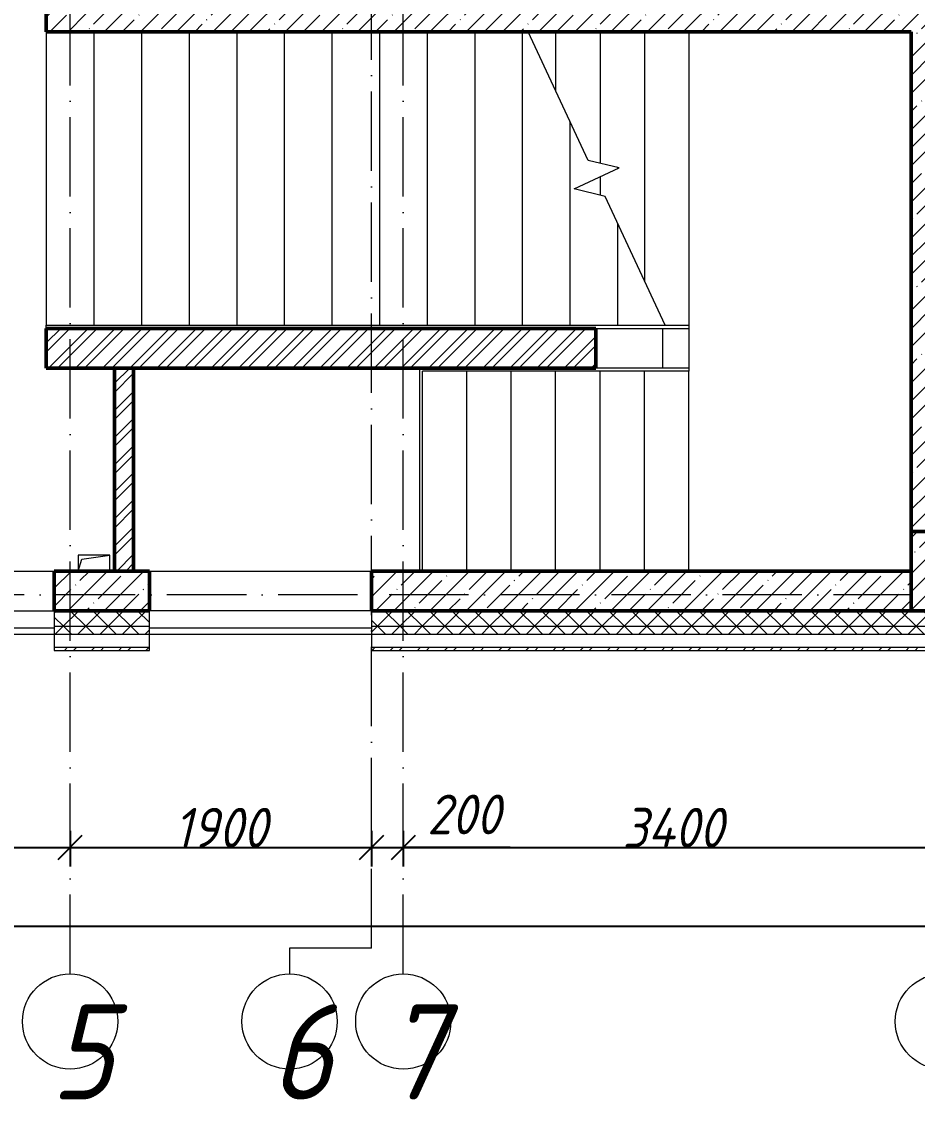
# Model space of a CAD drawing. Header units: millimetres. Extents: x -606178 to 312196, y -19338 to 632709.
# Drawn here: x -418386 to -412741, y 503895 to 510689 of the extents above; entities that cross this region are included whole.
import ezdxf

# ---------------------------------------------------------------- set-up
doc = ezdxf.new("R2010")
doc.units = ezdxf.units.MM
doc.linetypes.add('50_200_ШТРИХ_1Т_ш5_п1_п1_', pattern=[700, 500, -100, 0, -100])
for name, color, linetype, lineweight in [('A-____-____-DIMS', 7, 'Continuous', 9), ('A-FLOR-____-OTLN', 7, 'Continuous', 9), ('A-GENM-____-OTLN', 7, 'Continuous', 9), ('A-WALL-____-MCUT', 7, 'Continuous', 13), ('A-WALL-____-MCUT-1', 7, 'Continuous', 9), ('A-WALL-____-MCUT-2', 7, 'Continuous', 50), ('A-WALL-____-OTLN', 7, 'Continuous', 9), ('A-WALL-____-PATT-1', 7, 'Continuous', 9), ('A-WALL-FNSH-MCUT-1', 7, 'Continuous', 9), ('S-COLS-____-MCUT', 7, 'Continuous', 50), ('S-COLS-____-OTLN', 7, 'Continuous', 9), ('S-GRID-____-IDEN', 7, 'Continuous', 9), ('S-GRID-____-OTLN', 7, 'Continuous', 9), ('S-GRID-____-OTLN-1', 7, '50_200_ШТРИХ_1Т_ш5_п1_п1_', 9), ('S-STRS-____-MBND', 7, 'Continuous', 9), ('S-STRS-____-OTLN-1', 7, 'Continuous', 9)]:
    doc.layers.add(name, color=color, linetype=linetype, lineweight=lineweight)
doc.styles.add('ISOCPEUR_I_9', font='isocpeui.ttf', dxfattribs={"width": 0.9, "height": 250})
doc.dimstyles.new('ISO-2_5_0_9К_БОЛЬШОЙ_ОСИ', dxfattribs={"dimscale": 304.8, "dimtxt": 248.995294, "dimasz": 0.492126, "dimexe": 0.393701, "dimexo": 0, "dimgap": 0, "dimtad": 1, "dimdec": 0, "dimzin": 0, "dimdsep": 46, "dimtxsty": 'ISOCPEUR_I_9', "dimblk1": 'OBLIQUE', "dimblk2": 'OBLIQUE', "dimsah": 1, "dimcen": 0.09, "dimdle": 0.393701, "dimazin": 0, "dimtfac": 1, "dimtdec": 4, "dimtix": 1, "dimtmove": 0, "dimatfit": 3, "dimfxl": 1, "dimtvp": 1, "dimtolj": 1, "dimtzin": 0, "dimarcsym": 2})
doc.dimstyles.new('ISO-2_5_0_9К_БОЛЬШОЙ_ОСИ_1', dxfattribs={"dimscale": 304.8, "dimtxt": 248.995294, "dimasz": 0.492126, "dimexe": 0.393701, "dimexo": 0, "dimgap": 0, "dimtad": 1, "dimdec": 0, "dimzin": 0, "dimdsep": 46, "dimtxsty": 'ISOCPEUR_I_9', "dimblk1": 'OBLIQUE', "dimblk2": 'OBLIQUE', "dimsah": 1, "dimcen": 0.09, "dimdle": 0.393701, "dimazin": 0, "dimtfac": 1, "dimtdec": 4, "dimtix": 1, "dimtmove": 1, "dimatfit": 3, "dimfxl": 1, "dimtvp": 1, "dimtolj": 1, "dimtzin": 0, "dimarcsym": 2})
pattern_1 = [(45, (-425830.77, 451794.26), (-85.53659, 85.53659), []), (45, (-425773.75, 451794.26), (-85.53659, 85.53659), [])]
pattern_2 = [(45, (-425830.77, 451794.26), (-114.04925, 114.04925), []), (45, (-425716.72, 451794.26), (-114.04925, 114.04925), [201.612, -40.322, 3.353, -36.97])]
pattern_3 = [(45, (-425830.77, 451794.26), (-70.71068, 70.71068), []), (135, (-425830.77, 451794.26), (-70.71068, -70.71068), [])]

# ---------------------------------------------------------------- blocks, each defined once
blk = doc.blocks.new('BSC_Колонна _Прямоугольная - 500х500-V64-АР1_План отверстий 1 этажа в осях 1-64_Ю-ЯЯ')
at = {"layer": 'S-COLS-____-OTLN'}
h = blk.add_hatch(dxfattribs=at)
h.set_pattern_fill('FP_72', color=256, style=0, pattern_type=2)
h.set_pattern_definition([(45, (-13300, -55431.04), (-114.04925, 114.04925), []), (45, (-13185.95, -55431.04), (-114.04925, 114.04925), [201.613, -40.323, 3.353, -36.97])])
h.paths.add_polyline_path([(-250, -250), (250, -250), (250, 250), (-250, 250), (-250, 178.3)], flags=0)
at = {"layer": 'S-COLS-____-MCUT'}
for p, q in [((250, 250), (-250, 250)), ((-250, 250), (-250, -250)), ((250, -250), (250, 250)), ((-250, -250), (250, -250))]:
    blk.add_line(p, q, dxfattribs=at)
blk = doc.blocks.new('AR_Отверстие прямоугольное _в плите_ - AR_Отверстие прямоугольное _в плите_-V227-АР1_План отверстий 1 этажа в осях 1-64_Ю-ЯЯ')
at = {"layer": 'A-GENM-____-OTLN'}
for p, q in [((100, 50), (-100, 50)), ((-100, 50), (-100, -50)), ((-100, -50), (-75, 25)), ((-75, 25), (100, 50)), ((100, -50), (100, 50))]:
    blk.add_line(p, q, dxfattribs=at)
blk = doc.blocks.new('Ось сетки - Круг_Ø6_00__ISO-2_5_0_9K_-25732049-АР1_План отверстий 1 этажа в осях 1-64_Ю-ЯЯ')
at = {"layer": 'S-GRID-____-IDEN'}
blk.add_circle((0, 0), 3, dxfattribs=at)
blk = doc.blocks.new('_Oblique')
at = {"color": 0, "linetype": 'ByBlock', "lineweight": -2}
blk.add_line((-0.5, -0.5), (0.5, 0.5), dxfattribs=at)
blk = doc.blocks.new('*D4412')
at = {"layer": 'A-____-____-DIMS', "color": 0, "lineweight": -2, "transparency": 16777216}
for p, q in [((-420380.8, 505588.8), (-420380.8, 505362.7)), ((-418080.8, 505588.8), (-418080.8, 505362.7)), ((-420500.8, 505482.7), (-417960.8, 505482.7))]:
    blk.add_line(p, q, dxfattribs=at)
at = {"layer": 'Defpoints', "color": 0, "transparency": 16777216}
for p in [(-420380.8, 505588.8), (-418080.8, 505588.8), (-418080.8, 505482.7)]:
    blk.add_point(p, dxfattribs=at)
at = {"layer": 'A-____-____-DIMS', "color": 0, "lineweight": -2, "transparency": 16777216, "xscale": 150, "yscale": 150, "zscale": 150, "rotation": 180}
blk.add_blockref('_Oblique', (-420380.8, 505482.7), dxfattribs=at)
at = {"layer": 'A-____-____-DIMS', "color": 0, "lineweight": -2, "transparency": 16777216, "xscale": 150, "yscale": 150, "zscale": 150}
blk.add_blockref('_Oblique', (-418080.8, 505482.7), dxfattribs=at)
at = {"layer": 'A-____-____-DIMS', "color": 0, "transparency": 16777216, "insert": (-419230.8, 505607.7), "char_height": 250, "width": 758.478, "attachment_point": 5, "style": 'ISOCPEUR_I_9'}
blk.add_mtext('\\A1;2300', dxfattribs=at)
blk = doc.blocks.new('*D4325')
at = {"layer": 'A-____-____-DIMS', "color": 0, "lineweight": -2, "transparency": 16777216}
for p, q in [((-418080.8, 505588.8), (-418080.8, 505362.7)), ((-416180.8, 505588.8), (-416180.8, 505362.7)), ((-418200.8, 505482.7), (-416060.8, 505482.7))]:
    blk.add_line(p, q, dxfattribs=at)
at = {"layer": 'Defpoints', "color": 0, "transparency": 16777216}
for p in [(-418080.8, 505588.8), (-416180.8, 505588.8), (-416180.8, 505482.7)]:
    blk.add_point(p, dxfattribs=at)
at = {"layer": 'A-____-____-DIMS', "color": 0, "lineweight": -2, "transparency": 16777216, "xscale": 150, "yscale": 150, "zscale": 150, "rotation": 180}
blk.add_blockref('_Oblique', (-418080.8, 505482.7), dxfattribs=at)
at = {"layer": 'A-____-____-DIMS', "color": 0, "lineweight": -2, "transparency": 16777216, "xscale": 150, "yscale": 150, "zscale": 150}
blk.add_blockref('_Oblique', (-416180.8, 505482.7), dxfattribs=at)
at = {"layer": 'A-____-____-DIMS', "color": 0, "transparency": 16777216, "insert": (-417130.8, 505607.7), "char_height": 250, "width": 701.018, "attachment_point": 5, "style": 'ISOCPEUR_I_9'}
blk.add_mtext('\\A1;1900', dxfattribs=at)
blk = doc.blocks.new('*D4326')
at = {"layer": 'A-____-____-DIMS', "color": 0, "lineweight": -2, "transparency": 16777216}
for p, q in [((-416180.8, 505588.8), (-416180.8, 505362.7)), ((-415980.8, 505588.8), (-415980.8, 505362.7)), ((-416300.8, 505482.7), (-415860.8, 505482.7)), ((-415307.1, 505482.7), (-415980.8, 505482.7))]:
    blk.add_line(p, q, dxfattribs=at)
at = {"layer": 'Defpoints', "color": 0, "transparency": 16777216}
for p in [(-416180.8, 505588.8), (-415980.8, 505588.8), (-415980.8, 505482.7)]:
    blk.add_point(p, dxfattribs=at)
at = {"layer": 'A-____-____-DIMS', "color": 0, "lineweight": -2, "transparency": 16777216, "xscale": 150, "yscale": 150, "zscale": 150, "rotation": 180}
blk.add_blockref('_Oblique', (-416180.8, 505482.7), dxfattribs=at)
at = {"layer": 'A-____-____-DIMS', "color": 0, "lineweight": -2, "transparency": 16777216, "xscale": 150, "yscale": 150, "zscale": 150}
blk.add_blockref('_Oblique', (-415980.8, 505482.7), dxfattribs=at)
at = {"layer": 'A-____-____-DIMS', "color": 0, "transparency": 16777216, "insert": (-415830.5, 505816.1), "char_height": 250, "width": 568.858, "attachment_point": 1, "line_spacing_factor": 1.149209, "style": 'ISOCPEUR_I_9'}
blk.add_mtext('\\A1;200', dxfattribs=at)
blk = doc.blocks.new('*D4327')
at = {"layer": 'A-____-____-DIMS', "color": 0, "lineweight": -2, "transparency": 16777216}
for p, q in [((-415980.8, 505588.8), (-415980.8, 505362.7)), ((-412580.8, 505588.8), (-412580.8, 505362.7)), ((-416100.8, 505482.7), (-412460.8, 505482.7))]:
    blk.add_line(p, q, dxfattribs=at)
at = {"layer": 'Defpoints', "color": 0, "transparency": 16777216}
for p in [(-415980.8, 505588.8), (-412580.8, 505588.8), (-412580.8, 505482.7)]:
    blk.add_point(p, dxfattribs=at)
at = {"layer": 'A-____-____-DIMS', "color": 0, "lineweight": -2, "transparency": 16777216, "xscale": 150, "yscale": 150, "zscale": 150, "rotation": 180}
blk.add_blockref('_Oblique', (-415980.8, 505482.7), dxfattribs=at)
at = {"layer": 'A-____-____-DIMS', "color": 0, "lineweight": -2, "transparency": 16777216, "xscale": 150, "yscale": 150, "zscale": 150}
blk.add_blockref('_Oblique', (-412580.8, 505482.7), dxfattribs=at)
at = {"layer": 'A-____-____-DIMS', "color": 0, "transparency": 16777216, "insert": (-414280.8, 505607.7), "char_height": 250, "width": 781.462, "attachment_point": 5, "style": 'ISOCPEUR_I_9'}
blk.add_mtext('\\A1;3400', dxfattribs=at)
blk = doc.blocks.new('*D4410')
at = {"layer": 'A-____-____-DIMS', "color": 0, "lineweight": -2, "transparency": 16777216}
for p, q in [((-428180.8, 505092), (-428180.8, 504865.9)), ((-354780.8, 505092), (-354780.8, 504865.9)), ((-428300.8, 504985.9), (-354660.8, 504985.9))]:
    blk.add_line(p, q, dxfattribs=at)
at = {"layer": 'Defpoints', "color": 0, "transparency": 16777216}
for p in [(-428180.8, 505092), (-354780.8, 505092), (-354780.8, 504985.9)]:
    blk.add_point(p, dxfattribs=at)
at = {"layer": 'A-____-____-DIMS', "color": 0, "lineweight": -2, "transparency": 16777216, "xscale": 150, "yscale": 150, "zscale": 150, "rotation": 180}
blk.add_blockref('_Oblique', (-428180.8, 504985.9), dxfattribs=at)
at = {"layer": 'A-____-____-DIMS', "color": 0, "lineweight": -2, "transparency": 16777216, "xscale": 150, "yscale": 150, "zscale": 150}
blk.add_blockref('_Oblique', (-354780.8, 504985.9), dxfattribs=at)
at = {"layer": 'A-____-____-DIMS', "color": 0, "transparency": 16777216, "insert": (-391480.8, 505112.5), "char_height": 250, "width": 971.082, "attachment_point": 5, "style": 'ISOCPEUR_I_9'}
blk.add_mtext('\\A1;73400', dxfattribs=at)

msp = doc.modelspace()

# ---------------------------------------------------------------- hatches: boundary and pattern name
at = {"layer": 'A-WALL-____-PATT-1'}
h = msp.add_hatch(dxfattribs=at)
h.set_pattern_fill('FP_13', color=256, style=0, pattern_type=2)
h.set_pattern_definition(pattern_2)
h.paths.add_polyline_path([(-417980.7712, 510625.3011), (-417980.7712, 514975.3011), (-418230.7712, 514975.3011), (-418230.7712, 510625.3011)], flags=0)
h = msp.add_hatch(dxfattribs=at)
h.set_pattern_fill('FP_13', color=256, style=0, pattern_type=2)
h.set_pattern_definition(pattern_2)
h.paths.add_polyline_path([(-412780.7712, 507475.3011), (-412530.7712, 507475.3011), (-412530.7712, 514975.3011), (-412780.7712, 514975.3011), (-412780.7712, 509018.1171)], flags=0)
h = msp.add_hatch(dxfattribs=at)
h.set_pattern_fill('FP_13', color=256, style=0, pattern_type=2)
h.set_pattern_definition(pattern_2)
h.paths.add_polyline_path([(-413473.6753, 510625.3011), (-412780.7712, 510625.3011), (-412780.7712, 510875.3011), (-417980.7712, 510875.3011), (-417980.7712, 510625.3011), (-415241.1759, 510625.3011)], flags=0)
h = msp.add_hatch(dxfattribs=at)
h.set_pattern_fill('FP_3', color=256, style=0, pattern_type=2)
h.set_pattern_definition(pattern_1)
h.paths.add_polyline_path([(-414767.7061, 508505.3011), (-414767.7061, 508755.3011), (-418230.7712, 508755.3011), (-418230.7712, 508505.3011), (-415241.1759, 508505.3011)], flags=0)
h = msp.add_hatch(dxfattribs=at)
h.set_pattern_fill('FP_3', color=256, style=0, pattern_type=2)
h.set_pattern_definition(pattern_1)
h.paths.add_polyline_path([(-417680.7712, 507225.3011), (-417680.7712, 508505.3011), (-417800.7712, 508505.3011), (-417800.7712, 507225.3011)], flags=0)
h = msp.add_hatch(dxfattribs=at)
h.set_pattern_fill('FP_13', color=256, style=0, pattern_type=2)
h.set_pattern_definition(pattern_2)
h.paths.add_polyline_path([(-412780.7712, 506975.3011), (-412780.7712, 507225.3011), (-416180.7712, 507225.3011), (-416180.7712, 506975.3011), (-413473.6753, 506975.3011)], flags=0)
h.paths.add_polyline_path([(-418180.7712, 506975.3011), (-417580.7712, 506975.3011), (-417580.7712, 507225.3011), (-418180.7712, 507225.3011)], flags=0)
h.paths.add_polyline_path([(-420530.7712, 506975.3011), (-420280.7712, 506975.3011), (-420280.7712, 507225.3011), (-420530.7712, 507225.3011)], flags=0)
h = msp.add_hatch(dxfattribs=at)
h.set_pattern_fill('FP_1', color=256, style=0, pattern_type=2)
h.set_pattern_definition(pattern_3)
h.paths.add_polyline_path([(-381405.7712, 506875.3011), (-380615.7712, 506875.3011), (-380615.7712, 506975.3011), (-381405.7712, 506975.3011), (-381405.7712, 506969.3011), (-381480.7712, 506969.3011), (-381480.7712, 506875.3011)], flags=0)
h.paths.add_polyline_path([(-383426.1639, 506875.3011), (-383280.7712, 506875.3011), (-383280.7712, 506969.3011), (-383355.7712, 506969.3011), (-383355.7712, 506975.3011), (-384405.7712, 506975.3011), (-384405.7712, 506969.3011), (-384480.7712, 506969.3011), (-384480.7712, 506875.3011)], flags=0)
h.paths.add_polyline_path([(-386280.7712, 506875.3011), (-386280.7712, 506969.3011), (-386355.7712, 506969.3011), (-386355.7712, 506975.3011), (-387405.7712, 506975.3011), (-387405.7712, 506969.3011), (-387480.7712, 506969.3011), (-387480.7712, 506875.3011), (-386961.1652, 506875.3011)], flags=0)
h.paths.add_polyline_path([(-390130.7712, 506875.3011), (-389280.7712, 506875.3011), (-389280.7712, 506969.3011), (-389355.7712, 506969.3011), (-389355.7712, 506975.3011), (-390405.7712, 506975.3011), (-390405.7712, 506969.3011), (-390480.7712, 506969.3011), (-390480.7712, 506875.3011), (-390405.7712, 506875.3011)], flags=0)
h.paths.add_polyline_path([(-392280.7712, 506875.3011), (-392280.7712, 506969.3011), (-392355.7712, 506969.3011), (-392355.7712, 506975.3011), (-393405.7712, 506975.3011), (-393405.7712, 506969.3011), (-393480.7712, 506969.3011), (-393480.7712, 506875.3011), (-392286.7712, 506875.3011)], flags=0)
h.paths.add_polyline_path([(-395280.7712, 506875.3011), (-395280.7712, 506969.3011), (-395355.7712, 506969.3011), (-395355.7712, 506975.3011), (-396405.7712, 506975.3011), (-396405.7712, 506969.3011), (-396480.7712, 506969.3011), (-396480.7712, 506875.3011), (-395798.6686, 506875.3011)], flags=0)
h.paths.add_polyline_path([(-399333.6699, 506875.3011), (-398280.7712, 506875.3011), (-398280.7712, 506969.3011), (-398355.7712, 506969.3011), (-398355.7712, 506975.3011), (-399405.7712, 506975.3011), (-399405.7712, 506969.3011), (-399480.7712, 506969.3011), (-399480.7712, 506875.3011)], flags=0)
h.paths.add_polyline_path([(-401280.7712, 506875.3011), (-401280.7712, 506969.3011), (-401355.7712, 506969.3011), (-401355.7712, 506975.3011), (-402405.7712, 506975.3011), (-402405.7712, 506969.3011), (-402480.7712, 506969.3011), (-402480.7712, 506875.3011), (-401984.9209, 506875.3011)], flags=0)
h.paths.add_polyline_path([(-405480.7712, 506875.3011), (-404280.7712, 506875.3011), (-404280.7712, 506969.3011), (-404355.7712, 506969.3011), (-404355.7712, 506975.3011), (-405405.7712, 506975.3011), (-405405.7712, 506969.3011), (-405480.7712, 506969.3011)], flags=0)
h.paths.add_polyline_path([(-407630.7712, 506875.3011), (-407280.7712, 506875.3011), (-407280.7712, 506969.3011), (-407355.7712, 506969.3011), (-407355.7712, 506975.3011), (-408405.7712, 506975.3011), (-408405.7712, 506969.3011), (-408480.7712, 506969.3011), (-408480.7712, 506875.3011), (-408130.7712, 506875.3011)], flags=0)
h.paths.add_polyline_path([(-409938.6739, 506875.3011), (-409480.7712, 506875.3011), (-409480.7712, 506969.3011), (-409555.7712, 506969.3011), (-409555.7712, 506975.3011), (-416180.7712, 506975.3011), (-416180.7712, 506875.3011), (-411706.1746, 506875.3011)], flags=0)
h.paths.add_polyline_path([(-417580.7712, 506875.3011), (-417580.7712, 506975.3011), (-418180.7712, 506975.3011), (-418180.7712, 506875.3011)], flags=0)
h.paths.add_polyline_path([(-420280.7712, 506875.3011), (-420280.7712, 506975.3011), (-428280.7712, 506975.3011), (-428280.7712, 506875.3011), (-422311.1786, 506875.3011)], flags=0)
h = msp.add_hatch(dxfattribs=at)
h.set_pattern_fill('FP_1', color=256, style=0, pattern_type=2)
h.set_pattern_definition(pattern_3)
h.paths.add_polyline_path([(-380615.7712, 506825.3011), (-380615.7712, 506875.3011), (-381480.7712, 506875.3011), (-381480.7712, 506825.3011), (-380774.9129, 506825.3011)], flags=0)
h.paths.add_polyline_path([(-383426.1639, 506825.3011), (-383280.7712, 506825.3011), (-383280.7712, 506875.3011), (-384480.7712, 506875.3011), (-384480.7712, 506825.3011)], flags=0)
h.paths.add_polyline_path([(-386280.7712, 506825.3011), (-386280.7712, 506875.3011), (-387480.7712, 506875.3011), (-387480.7712, 506825.3011), (-386961.1652, 506825.3011)], flags=0)
h.paths.add_polyline_path([(-389280.7712, 506825.3011), (-389280.7712, 506875.3011), (-390480.7712, 506875.3011), (-390480.7712, 506825.3011), (-389612.4162, 506825.3011)], flags=0)
h.paths.add_polyline_path([(-392280.7712, 506825.3011), (-392280.7712, 506875.3011), (-393480.7712, 506875.3011), (-393480.7712, 506825.3011), (-393147.4176, 506825.3011)], flags=0)
h.paths.add_polyline_path([(-398449.9196, 506825.3011), (-398280.7712, 506825.3011), (-398280.7712, 506875.3011), (-399480.7712, 506875.3011), (-399480.7712, 506825.3011), (-398891.7947, 506825.3011)], flags=0)
h.paths.add_polyline_path([(-396480.7712, 506825.3011), (-395280.7712, 506825.3011), (-395280.7712, 506875.3011), (-396480.7712, 506875.3011)], flags=0)
h.paths.add_polyline_path([(-402480.7712, 506825.3011), (-401280.7712, 506825.3011), (-401280.7712, 506875.3011), (-402480.7712, 506875.3011)], flags=0)
h.paths.add_polyline_path([(-405480.7712, 506825.3011), (-404280.7712, 506825.3011), (-404280.7712, 506875.3011), (-405480.7712, 506875.3011)], flags=0)
h.paths.add_polyline_path([(-408480.7712, 506825.3011), (-407280.7712, 506825.3011), (-407280.7712, 506875.3011), (-408480.7712, 506875.3011)], flags=0)
h.paths.add_polyline_path([(-409938.6739, 506825.3011), (-409480.7712, 506825.3011), (-409480.7712, 506875.3011), (-416180.7712, 506875.3011), (-416180.7712, 506825.3011), (-411706.1746, 506825.3011)], flags=0)
h.paths.add_polyline_path([(-417580.7712, 506825.3011), (-417580.7712, 506875.3011), (-418180.7712, 506875.3011), (-418180.7712, 506825.3011)], flags=0)
h.paths.add_polyline_path([(-420280.7712, 506825.3011), (-420280.7712, 506875.3011), (-428380.7712, 506875.3011), (-428380.7712, 506825.3011), (-422311.1786, 506825.3011)], flags=0)
h = msp.add_hatch(dxfattribs=at)
h.set_pattern_fill('FP_3', color=256, style=0, pattern_type=2)
h.set_pattern_definition(pattern_1)
h.paths.add_polyline_path([(-380774.9129, 506725.3011), (-380615.7712, 506725.3011), (-380615.7712, 506745.3011), (-381480.7712, 506745.3011), (-381480.7712, 506725.3011)], flags=0)
h.paths.add_polyline_path([(-383426.1639, 506725.3011), (-383280.7712, 506725.3011), (-383280.7712, 506745.3011), (-384480.7712, 506745.3011), (-384480.7712, 506725.3011)], flags=0)
h.paths.add_polyline_path([(-386961.1652, 506725.3011), (-386280.7712, 506725.3011), (-386280.7712, 506745.3011), (-387480.7712, 506745.3011), (-387480.7712, 506725.3011)], flags=0)
h.paths.add_polyline_path([(-389612.4162, 506725.3011), (-389280.7712, 506725.3011), (-389280.7712, 506745.3011), (-390480.7712, 506745.3011), (-390480.7712, 506725.3011), (-390054.2914, 506725.3011)], flags=0)
h.paths.add_polyline_path([(-392280.7712, 506725.3011), (-392280.7712, 506745.3011), (-393480.7712, 506745.3011), (-393480.7712, 506725.3011), (-393147.4176, 506725.3011)], flags=0)
h.paths.add_polyline_path([(-395798.6686, 506725.3011), (-395280.7712, 506725.3011), (-395280.7712, 506745.3011), (-396480.7712, 506745.3011), (-396480.7712, 506725.3011)], flags=0)
h.paths.add_polyline_path([(-398449.9196, 506725.3011), (-398280.7712, 506725.3011), (-398280.7712, 506745.3011), (-399480.7712, 506745.3011), (-399480.7712, 506725.3011), (-398891.7947, 506725.3011)], flags=0)
h.paths.add_polyline_path([(-402480.7712, 506725.3011), (-401280.7712, 506725.3011), (-401280.7712, 506745.3011), (-402480.7712, 506745.3011)], flags=0)
h.paths.add_polyline_path([(-404636.1719, 506725.3011), (-404280.7712, 506725.3011), (-404280.7712, 506745.3011), (-405480.7712, 506745.3011), (-405480.7712, 506725.3011)], flags=0)
h.paths.add_polyline_path([(-407280.7712, 506725.3011), (-407280.7712, 506745.3011), (-408480.7712, 506745.3011), (-408480.7712, 506725.3011), (-407287.4229, 506725.3011)], flags=0)
h.paths.add_polyline_path([(-409938.6739, 506725.3011), (-409480.7712, 506725.3011), (-409480.7712, 506745.3011), (-416180.7712, 506745.3011), (-416180.7712, 506725.3011), (-411706.1746, 506725.3011)], flags=0)
h.paths.add_polyline_path([(-418180.7712, 506725.3011), (-417580.7712, 506725.3011), (-417580.7712, 506745.3011), (-418180.7712, 506745.3011)], flags=0)
h.paths.add_polyline_path([(-420280.7712, 506725.3011), (-420280.7712, 506745.3011), (-428510.7712, 506745.3011), (-428510.7712, 506725.3011), (-422311.1786, 506725.3011)], flags=0)

# ---------------------------------------------------------------- linework, layer by layer
at = {"layer": 'A-FLOR-____-OTLN'}
for p, q in [((-418230.7712, 508755.3011), (-418230.7712, 508775.3011)), ((-415875.7712, 507225.3011), (-415875.7712, 508505.3011))]:
    msp.add_line(p, q, dxfattribs=at)
at = {"layer": 'A-WALL-____-MCUT'}
for p, q in [((-418180.7712, 506975.3011), (-418180.7712, 506745.3011)), ((-417580.7712, 506745.3011), (-417580.7712, 506975.3011)), ((-416180.7712, 506975.3011), (-416180.7712, 506745.3011)), ((-418180.7712, 506745.3011), (-417580.7712, 506745.3011)), ((-416180.7712, 506745.3011), (-409480.7712, 506745.3011))]:
    msp.add_line(p, q, dxfattribs=at)
at = {"layer": 'A-WALL-____-MCUT-1'}
for p, q in [((-417580.7712, 506875.3011), (-418180.7712, 506875.3011)), ((-417580.7712, 506825.3011), (-418180.7712, 506825.3011)), ((-409480.7712, 506875.3011), (-416180.7712, 506875.3011)), ((-409480.7712, 506825.3011), (-416180.7712, 506825.3011))]:
    msp.add_line(p, q, dxfattribs=at)
at = {"layer": 'A-WALL-____-MCUT-2'}
for p, q in [((-418230.7712, 514975.3011), (-418230.7712, 510625.3011)), ((-418230.7712, 510625.3011), (-412780.7712, 510625.3011)), ((-412780.7712, 510625.3011), (-412780.7712, 507475.3011)), ((-414767.7061, 508755.3011), (-418230.7712, 508755.3011)), ((-418230.7712, 508755.3011), (-418230.7712, 508505.3011)), ((-414767.7061, 508505.3011), (-414767.7061, 508755.3011)), ((-418230.7712, 508505.3011), (-414767.7061, 508505.3011)), ((-417800.7712, 508505.3011), (-417800.7712, 507225.3011)), ((-417680.7712, 507225.3011), (-417680.7712, 508505.3011)), ((-417580.7712, 507225.3011), (-418180.7712, 507225.3011)), ((-418180.7712, 507225.3011), (-418180.7712, 506975.3011)), ((-417580.7712, 506975.3011), (-417580.7712, 507225.3011)), ((-412780.7712, 507225.3011), (-416180.7712, 507225.3011)), ((-416180.7712, 507225.3011), (-416180.7712, 506975.3011)), ((-418180.7712, 506975.3011), (-417580.7712, 506975.3011)), ((-417580.7712, 506975.3011), (-418180.7712, 506975.3011)), ((-416180.7712, 506975.3011), (-412780.7712, 506975.3011)), ((-412780.7712, 506975.3011), (-416180.7712, 506975.3011))]:
    msp.add_line(p, q, dxfattribs=at)
at = {"layer": 'A-WALL-____-OTLN'}
for p, q in [((-414767.7061, 508755.3011), (-414180.7712, 508755.3011)), ((-414347.7061, 508755.3011), (-414347.7061, 508505.3011)), ((-414180.7712, 508755.3011), (-414180.7712, 508505.3011)), ((-414180.7712, 508505.3011), (-414767.7061, 508505.3011)), ((-420280.7712, 507225.3011), (-418180.7712, 507225.3011)), ((-417580.7712, 507225.3011), (-416180.7712, 507225.3011)), ((-420280.7712, 506975.3011), (-418180.7712, 506975.3011)), ((-416180.7712, 506975.3011), (-417580.7712, 506975.3011)), ((-418180.7712, 506865.3011), (-420280.7712, 506865.3011)), ((-418180.7712, 506825.3011), (-420280.7712, 506825.3011)), ((-416180.7712, 506865.3011), (-417580.7712, 506865.3011)), ((-416180.7712, 506825.3011), (-417580.7712, 506825.3011))]:
    msp.add_line(p, q, dxfattribs=at)
at = {"layer": 'A-WALL-FNSH-MCUT-1'}
for p, q in [((-418180.7712, 506745.3011), (-418180.7712, 506725.3011)), ((-418180.7712, 506725.3011), (-417580.7712, 506725.3011)), ((-417580.7712, 506725.3011), (-417580.7712, 506745.3011)), ((-416180.7712, 506745.3011), (-416180.7712, 506725.3011)), ((-416180.7712, 506725.3011), (-409480.7712, 506725.3011))]:
    msp.add_line(p, q, dxfattribs=at)
at = {"layer": 'S-GRID-____-OTLN'}
for p, q in [((-416697.7067, 504847.6889), (-416697.7067, 504685.847)), ((-416180.7712, 504847.6889), (-416697.7067, 504847.6889))]:
    msp.add_line(p, q, dxfattribs=at)
at = {"layer": 'S-GRID-____-OTLN-1'}
for p, q in [((-418080.7712, 504685.847), (-418080.7712, 542687.1106)), ((-416180.7712, 504847.6889), (-416180.7712, 542687.1106)), ((-415980.7712, 504685.847), (-415980.7712, 542435.5743)), ((-321756.3646, 507075.3011), (-430499.5414, 507075.3011))]:
    msp.add_line(p, q, dxfattribs=at)
at = {"layer": 'S-STRS-____-MBND'}
for p, q in [((-414814.9331, 509813.5896), (-415193.4404, 510625.3011)), ((-414620.4952, 509766.3352), (-414814.9331, 509813.5896)), ((-414903.7164, 509634.267), (-414620.4952, 509766.3352)), ((-414709.2785, 509587.0127), (-414903.7164, 509634.267)), ((-414330.7712, 508775.3011), (-414709.2785, 509587.0127))]:
    msp.add_line(p, q, dxfattribs=at)
at = {"layer": 'S-STRS-____-OTLN-1'}
for p, q in [((-418230.7712, 510625.3011), (-418230.7712, 508775.3011)), ((-418230.7712, 510625.3011), (-418230.7712, 508775.3011)), ((-417930.7712, 510625.3011), (-417930.7712, 508775.3011)), ((-417930.7712, 510625.3011), (-417930.7712, 508775.3011)), ((-417630.7712, 510625.3011), (-417630.7712, 508775.3011)), ((-417630.7712, 510625.3011), (-417630.7712, 508775.3011)), ((-417330.7712, 510625.3011), (-417330.7712, 508775.3011)), ((-417330.7712, 510625.3011), (-417330.7712, 508775.3011)), ((-417030.7712, 510625.3011), (-417030.7712, 508775.3011)), ((-417030.7712, 510625.3011), (-417030.7712, 508775.3011)), ((-416730.7712, 510625.3011), (-416730.7712, 508775.3011)), ((-416730.7712, 510625.3011), (-416730.7712, 508775.3011)), ((-416430.7712, 510625.3011), (-416430.7712, 508775.3011)), ((-416430.7712, 510625.3011), (-416430.7712, 508775.3011)), ((-416130.7712, 510625.3011), (-416130.7712, 508775.3011)), ((-416130.7712, 510625.3011), (-416130.7712, 508775.3011)), ((-415830.7712, 510625.3011), (-415830.7712, 508775.3011)), ((-415830.7712, 510625.3011), (-415830.7712, 508775.3011)), ((-415530.7712, 510625.3011), (-415530.7712, 508775.3011)), ((-415530.7712, 510625.3011), (-415530.7712, 508775.3011)), ((-415230.7712, 510625.3011), (-415230.7712, 508775.3011)), ((-415230.7712, 510625.3011), (-415230.7712, 508775.3011)), ((-415020.7712, 510625.3011), (-415020.7712, 510255.0109)), ((-415020.7712, 510625.3011), (-415020.7712, 510255.0109)), ((-414740.7712, 510625.3011), (-414740.7712, 509795.566)), ((-414740.7712, 510625.3011), (-414740.7712, 509795.566)), ((-414460.7712, 510625.3011), (-414460.7712, 509054.087)), ((-414460.7712, 510625.3011), (-414460.7712, 509054.087)), ((-414180.7712, 510625.3011), (-414180.7712, 508775.3011)), ((-414180.7712, 510625.3011), (-414180.7712, 508775.3011)), ((-414930.7712, 510062.0053), (-414930.7712, 508775.3011)), ((-414930.7712, 510062.0053), (-414930.7712, 508775.3011)), ((-414630.7712, 509768.8326), (-414630.7712, 509761.5435)), ((-414630.7712, 509768.8326), (-414630.7712, 509761.5435)), ((-414740.7712, 509710.2496), (-414740.7712, 509594.6663)), ((-414740.7712, 509710.2496), (-414740.7712, 509594.6663)), ((-414630.7712, 509418.6532), (-414630.7712, 508775.3011)), ((-414630.7712, 509418.6532), (-414630.7712, 508775.3011)), ((-418230.7712, 508775.3011), (-417930.7712, 508775.3011)), ((-417930.7712, 508775.3011), (-417630.7712, 508775.3011)), ((-417630.7712, 508775.3011), (-417330.7712, 508775.3011)), ((-417330.7712, 508775.3011), (-417030.7712, 508775.3011)), ((-417030.7712, 508775.3011), (-416730.7712, 508775.3011)), ((-416730.7712, 508775.3011), (-416430.7712, 508775.3011)), ((-416430.7712, 508775.3011), (-416130.7712, 508775.3011)), ((-416130.7712, 508775.3011), (-415830.7712, 508775.3011)), ((-415830.7712, 508775.3011), (-415530.7712, 508775.3011)), ((-415530.7712, 508775.3011), (-415230.7712, 508775.3011)), ((-415230.7712, 508775.3011), (-414930.7712, 508775.3011)), ((-414930.7712, 508775.3011), (-414630.7712, 508775.3011)), ((-414630.7712, 508775.3011), (-414330.7712, 508775.3011)), ((-414330.7712, 508775.3011), (-414180.7712, 508775.3011)), ((-414180.7712, 508775.3011), (-414180.7712, 508755.3011)), ((-415860.7712, 507225.3011), (-415860.7712, 508485.3011)), ((-415580.7712, 508485.3011), (-415860.7712, 508485.3011)), ((-415300.7712, 508485.3011), (-415580.7712, 508485.3011)), ((-415580.7712, 507225.3011), (-415580.7712, 508485.3011)), ((-415580.7712, 507225.3011), (-415580.7712, 508485.3011)), ((-415020.7712, 508485.3011), (-415300.7712, 508485.3011)), ((-415300.7712, 507225.3011), (-415300.7712, 508485.3011)), ((-415300.7712, 507225.3011), (-415300.7712, 508485.3011)), ((-414740.7712, 508485.3011), (-415020.7712, 508485.3011)), ((-415020.7712, 507225.3011), (-415020.7712, 508485.3011)), ((-415020.7712, 507225.3011), (-415020.7712, 508485.3011)), ((-414460.7712, 508485.3011), (-414740.7712, 508485.3011)), ((-414740.7712, 507225.3011), (-414740.7712, 508485.3011)), ((-414740.7712, 507225.3011), (-414740.7712, 508485.3011)), ((-414180.7712, 508485.3011), (-414460.7712, 508485.3011)), ((-414460.7712, 507225.3011), (-414460.7712, 508485.3011)), ((-414460.7712, 507225.3011), (-414460.7712, 508485.3011)), ((-414180.7712, 508505.3011), (-414180.7712, 508485.3011)), ((-414180.7712, 507225.3011), (-414180.7712, 508485.3011)), ((-414180.7712, 507225.3011), (-414180.7712, 508485.3011))]:
    msp.add_line(p, q, dxfattribs=at)

# ---------------------------------------------------------------- block references
at = {"layer": 'A-GENM-____-OTLN'}
msp.add_blockref('AR_Отверстие прямоугольное _в плите_ - AR_Отверстие прямоугольное _в плите_-V227-АР1_План отверстий 1 этажа в осях 1-64_Ю-ЯЯ', (-417930.7712, 507275.3011), dxfattribs=at)
at = {"layer": 'S-COLS-____-OTLN'}
msp.add_blockref('BSC_Колонна _Прямоугольная - 500х500-V64-АР1_План отверстий 1 этажа в осях 1-64_Ю-ЯЯ', (-412530.7712, 507225.3011), dxfattribs=at)
at = {"layer": 'S-GRID-____-IDEN', "xscale": 99.99999999999993, "yscale": 99.99999999999993, "zscale": 99.99999999999993}
for p in [(-418080.7712, 504385.847), (-416697.7067, 504385.847), (-415980.7712, 504385.847)]:
    msp.add_blockref('Ось сетки - Круг_Ø6_00__ISO-2_5_0_9K_-25732049-АР1_План отверстий 1 этажа в осях 1-64_Ю-ЯЯ', p, dxfattribs=at)
at = {"layer": 'S-GRID-____-IDEN', "xscale": 99.99999999999993, "yscale": 99.99999999999993, "zscale": 99.99999999999993, "rotation": 180}
msp.add_blockref('Ось сетки - Круг_Ø6_00__ISO-2_5_0_9K_-25732049-АР1_План отверстий 1 этажа в осях 1-64_Ю-ЯЯ', (-412580.7712, 504385.847), dxfattribs=at)

# ---------------------------------------------------------------- texts
at = {"layer": 'S-GRID-____-IDEN', "char_height": 600, "width": 202.02525, "attachment_point": 1, "style": 'ISOCPEUR_I_9'}
for s, insert in [('\\fISOCPEUR|b0|i1|c204|p34|;\\W.9;5', (-418202.4495, 504494.6216)), ('\\fISOCPEUR|b0|i1|c204|p34|;\\W.9;6', (-416819.385, 504494.6216)), ('\\fISOCPEUR|b0|i1|c204|p34|;\\W.9;7', (-416102.4495, 504494.6216))]:
    msp.add_mtext(s, dxfattribs=dict(at, insert=insert))

# ---------------------------------------------------------------- dimensions: what is measured, and where the dimension line sits
at = {"layer": 'A-____-____-DIMS'}
dim = msp.add_linear_dim(base=(-415980.7712, 505482.7262), p1=(-416180.7712, 505588.7923), p2=(-415980.7712, 505588.7923), dimstyle='ISO-2_5_0_9К_БОЛЬШОЙ_ОСИ_1', override={"dimpost": '<>', "dimfxl": 200}, dxfattribs=at)
dim.commit()
dim.dimension.update_dxf_attribs({"geometry": '*D4326', "text_midpoint": (-415546.051, 505642.6735), "dimtype": 160})
for base, p1, p2, override, picture, middle in [((-418080.7712, 505482.7262), (-420380.7712, 505588.7923), (-418080.7712, 505588.7923), {"dimpost": '<>', "dimfxl": 2300}, '*D4412', (-419230.7712, 505607.7262)), ((-416180.7712, 505482.7262), (-418080.7712, 505588.7923), (-416180.7712, 505588.7923), {"dimpost": '<>', "dimfxl": 1900}, '*D4325', (-417130.7712, 505607.7262)), ((-412580.7712, 505482.7262), (-415980.7712, 505588.7923), (-412580.7712, 505588.7923), {"dimpost": '<>', "dimfxl": 3400}, '*D4327', (-414280.7712, 505607.7262)), ((-354780.7712, 504985.926), (-428180.7712, 505091.992), (-354780.7712, 505091.992), {"dimpost": '<>', "dimfxl": 73400}, '*D4410', (-391480.7712, 505112.5358))]:
    dim = msp.add_linear_dim(base=base, p1=p1, p2=p2, dimstyle='ISO-2_5_0_9К_БОЛЬШОЙ_ОСИ', override=override, dxfattribs=at)
    dim.commit()
    dim.dimension.update_dxf_attribs({"geometry": picture, "text_midpoint": middle})

doc.saveas('drawing.dxf')
